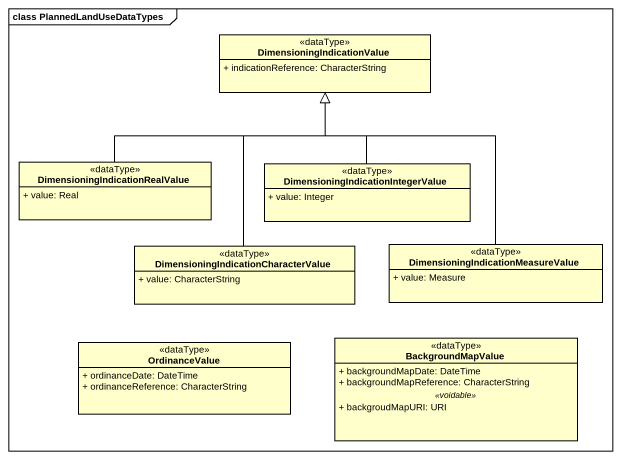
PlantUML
@startuml
mainframe class PlannedLandUseDataTypes
hide circle
hide empty members
skinparam classAttributeIconSize 0
class DimensioningIndicationValue <<dataType>> {
  + indicationReference: CharacterString
}
class "DimensioningIndicationRealValue" as DimensioningIndicationRealVa <<dataType>> {
  + value: Real
}
class "DimensioningIndicationIntegerValue" as DimensioningIndicationIntege <<dataType>> {
  + value: Integer
}
class "DimensioningIndicationCharacterValue" as DimensioningIndicationCharac <<dataType>> {
  + value: CharacterString
}
class "DimensioningIndicationMeasureValue" as DimensioningIndicationMeasur <<dataType>> {
  + value: Measure
}
class OrdinanceValue <<dataType>> {
  + ordinanceDate: DateTime
  + ordinanceReference: CharacterString
}
class BackgroundMapValue <<dataType>> {
  + backgroundMapDate: DateTime
  + backgroundMapReference: CharacterString
  .. <<voidable>> ..
  + backgroudMapURI: URI
}
DimensioningIndicationRealVa -up-|> DimensioningIndicationValue
DimensioningIndicationIntege -up-|> DimensioningIndicationValue
DimensioningIndicationCharac -up-|> DimensioningIndicationValue
DimensioningIndicationMeasur -up-|> DimensioningIndicationValue
@enduml
